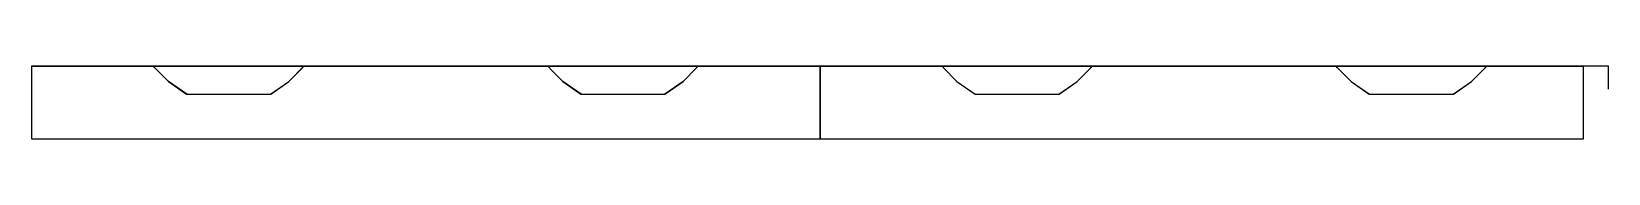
# Model space of a CAD drawing. Header units: millimetres. Extents: x -330 to 30, y -238 to 8.
# Drawn here: x -330 to 30, y -8.2 to 8.3 of the extents above; entities outside this region: 3.
import ezdxf

# ---------------------------------------------------------------- set-up
doc = ezdxf.new("R2010")
doc.units = ezdxf.units.MM
doc.layers.get('0').update_dxf_attribs({"linetype": 'CONTINUOUS'})

msp = doc.modelspace()

# ---------------------------------------------------------------- linework, layer by layer
for p, q in [((-330, 8.27), (-330, 3.02)), ((30, 8.27), (-330, 8.27)), ((-301.83, 7.94), (-302.16, 8.27)), ((-302.16, 8.27), (-267.84, 8.27)), ((-301.83, 7.94), (-298.73, 4.84)), ((-301.83, 7.94), (-298.73, 4.84)), ((-271.27, 4.84), (-267.84, 8.27)), ((-271.27, 4.84), (-268.17, 7.94)), ((-268.17, 7.94), (-267.84, 8.27)), ((-211.15, 7.26), (-212.16, 8.27)), ((-177.84, 8.27), (-212.16, 8.27)), ((-208.73, 4.84), (-211.15, 7.26)), ((-208.73, 4.84), (-211.15, 7.26)), ((-181.27, 4.84), (-178.17, 7.94)), ((-181.27, 4.84), (-178.17, 7.94)), ((-178.17, 7.94), (-177.84, 8.27)), ((-121.83, 7.94), (-121.83, 8.27)), ((-87.84, 8.27), (-121.83, 8.27)), ((-121.83, 7.94), (-118.73, 4.84)), ((-118.73, 4.84), (-121.83, 7.94)), ((-91.27, 4.84), (-88.17, 7.94)), ((-91.27, 4.84), (-88.85, 7.26)), ((-88.85, 7.26), (-88.17, 7.94)), ((-88.17, 7.94), (-87.84, 8.27)), ((-31.83, 7.94), (-32.16, 8.27)), ((2.16, 8.27), (-32.16, 8.27)), ((-31.83, 7.94), (-28.73, 4.84)), ((-31.83, 7.94), (-28.73, 4.84)), ((-1.27, 4.84), (1.83, 7.94)), ((-1.27, 4.84), (1.83, 7.94)), ((1.83, 7.94), (2.16, 8.27)), ((30, 3.02), (30, 8.27)), ((-298.73, 4.84), (-294.6, 1.94)), ((-294.55, 1.94), (-298.73, 4.84)), ((-275.45, 1.94), (-271.27, 4.84)), ((-275.4, 1.94), (-271.27, 4.84)), ((-208.73, 4.84), (-204.6, 1.94)), ((-204.55, 1.94), (-208.73, 4.84)), ((-185.4, 1.94), (-181.27, 4.84)), ((-181.27, 4.84), (-185.4, 1.94)), ((-118.73, 4.84), (-114.6, 1.94)), ((-118.73, 4.84), (-114.55, 1.94)), ((-95.45, 1.94), (-91.27, 4.84)), ((-95.4, 1.94), (-91.27, 4.84)), ((-28.73, 4.84), (-24.6, 1.94)), ((-28.73, 4.84), (-24.55, 1.94)), ((-5.45, 1.94), (-1.27, 4.84)), ((-5.4, 1.94), (-1.27, 4.84)), ((-294.6, 1.94), (-275.45, 1.94)), ((-294.55, 1.94), (-275.45, 1.94)), ((-204.55, 1.94), (-185.45, 1.94)), ((-204.55, 1.94), (-185.4, 1.94)), ((-114.6, 1.94), (-95.45, 1.94)), ((-114.55, 1.94), (-95.45, 1.94)), ((-24.55, 1.94), (-5.45, 1.94)), ((-24.55, 1.94), (-5.45, 1.94))]:
    msp.add_line(p, q)
for points in [[(-150, -8.25), (-150, 8.25), (-330, 8.25), (-330, -8.25)], [(-150, 8.25), (-150, -8.25), (24.3, -8.25), (24.3, 8.25)], [(-91.27, 4.84), (-88.85, 7.26)], [(-211.15, -232.73), (-212.15, -231.72), (-177.86, -231.74), (-181.27, -235.15), (-185.4, -238.05), (-204.6, -238.05), (-208.73, -235.15)], [(-122.3, -231.72), (-118.73, -235.3), (-114.6, -238.2), (-95.45, -238.2), (-91.27, -235.26), (-87.72, -231.71)], [(-32.15, -231.68), (-28.73, -235.1), (-24.55, -238.04), (-5.4, -238.04), (-1.27, -235.14), (2.12, -231.75)]]:
    msp.add_lwpolyline(points, close=True)

doc.saveas('drawing.dxf')
